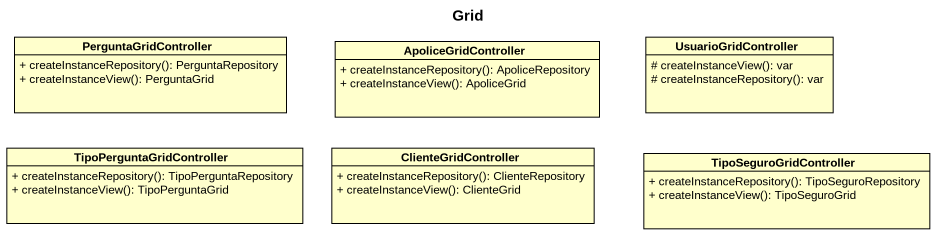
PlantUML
@startuml
title Grid
hide circle
hide empty members
skinparam classAttributeIconSize 0
class PerguntaGridController {
  + createInstanceRepository(): PerguntaRepository
  + createInstanceView(): PerguntaGrid
}
class ApoliceGridController {
  + createInstanceRepository(): ApoliceRepository
  + createInstanceView(): ApoliceGrid
}
class UsuarioGridController {
  # createInstanceView(): var
  # createInstanceRepository(): var
}
class TipoPerguntaGridController {
  + createInstanceRepository(): TipoPerguntaRepository
  + createInstanceView(): TipoPerguntaGrid
}
class ClienteGridController {
  + createInstanceRepository(): ClienteRepository
  + createInstanceView(): ClienteGrid
}
class TipoSeguroGridController {
  + createInstanceRepository(): TipoSeguroRepository
  + createInstanceView(): TipoSeguroGrid
}
@enduml
